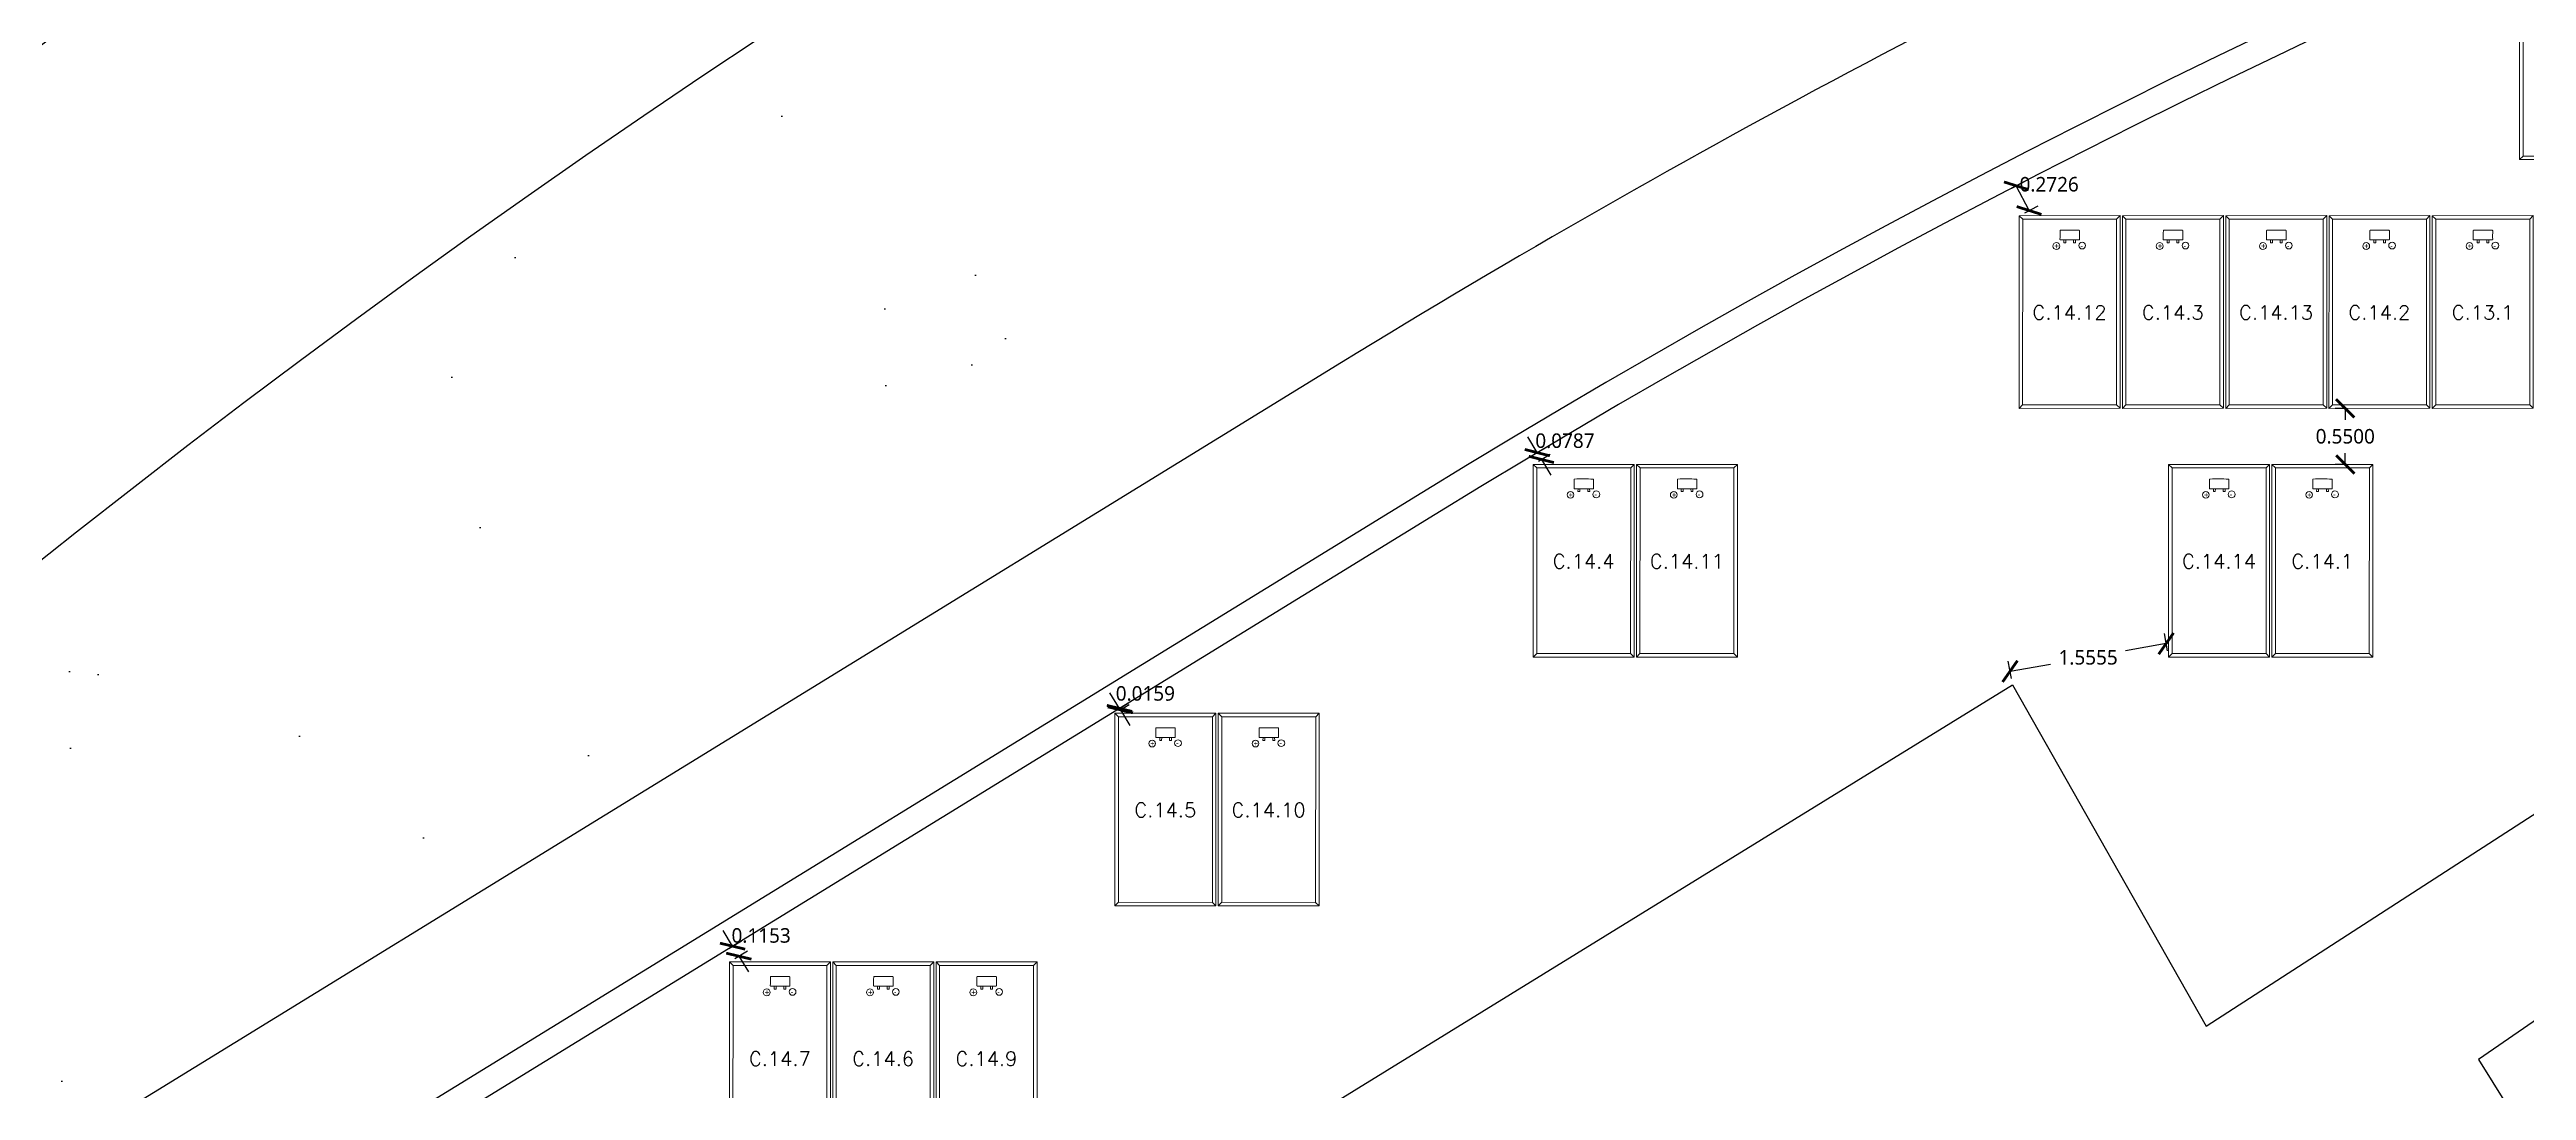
# Model space of a CAD drawing. Header units: metres. Extents: x 399 to 2240, y -1398 to 399.
# Drawn here: x 1910.48 to 1934.77, y -1201.81 to -1191.6 of the extents above; entities that cross this region are included whole.
import ezdxf

# ---------------------------------------------------------------- set-up
doc = ezdxf.new("R2010")
doc.units = ezdxf.units.M
doc.header["$MEASUREMENT"] = 0
doc.layers.get('0').update_dxf_attribs({"linetype": 'CONTINUOUS'})
doc.layers.get('Defpoints').update_dxf_attribs({"linetype": 'CONTINUOUS'})
for name, color, linetype in [('ARQUITETURA', 253, 'CONTINUOUS'), ('Cota', 10, 'CONTINUOUS'), ('MÓDULOS FV', 7, 'CONTINUOUS')]:
    doc.layers.add(name, color=color, linetype=linetype)
doc.layers.add('MOD_ALOCADOS_A', color=5, linetype='CONTINUOUS', lineweight=9)
doc.layers.add('MODULOS_PV', color=2, linetype='CONTINUOUS', lineweight=9)
doc.styles.add('R120-500', font='romans.shx', dxfattribs={"height": 1.5})
doc.styles.add('Verdana', font='ebrima.ttf', dxfattribs={"height": 0.142547})
doc.dimstyles.get("Standard").update_dxf_attribs({"dimtxt": 0.18, "dimasz": 0.18, "dimexe": 0.18, "dimexo": 0.0625, "dimgap": 0.09, "dimtad": 0, "dimtih": 1, "dimtoh": 1, "dimdec": 4, "dimzin": 0, "dimdsep": 46, "dimtxsty": 'Standard', "dimcen": 0.09, "dimadec": 0, "dimazin": 0, "dimtfac": 1, "dimtdec": 4, "dimtofl": 0, "dimtmove": 0, "dimatfit": 3, "dimfxl": 1, "dimtolj": 1, "dimtzin": 0, "dimarcsym": 0})
pattern_1 = [(350.62296, (1466.5355, -762.2295), (4.08992, 4.08927), [0, -4.56, 0, -5.1, 0, -4.875]), (320.623, (1466.5355, -762.2295), (9.808834, 1.91215), [0, -2.46, 0, -4.11, 0, -1.575]), (280.623, (1464.013, -759.536), (6.39856, -6.807323), [0, -1.5, 0, -5.4, 0, -7.05]), (270.623, (1464.013, -759.536), (8.08648, -4.78256), [0, -0.75, 0, -3.54, 0, -4.05])]

# ---------------------------------------------------------------- blocks, each defined once
blk = doc.blocks.new('modulo')
at = {"layer": 'MODULOS_PV', "color": 8}
for p, q in [((-0.751, 2.014), (-0.753, 2.063)), ((-1.381, 1.342), (-1.43, 1.34)), ((0.577, 0.769), (0.626, 0.771)), ((-0.053, 0.097), (-0.051, 0.048))]:
    blk.add_line(p, q, dxfattribs=at)
for points in [[(-1.43, 1.34), (-0.753, 2.063), (0.626, 0.771), (-0.051, 0.048)], [(-1.381, 1.342), (-0.751, 2.014), (0.577, 0.769), (-0.053, 0.097)]]:
    blk.add_lwpolyline(points, close=True, dxfattribs=at)
for points in [[(-0.956, 1.498), (-0.935, 1.478), (-0.922, 1.492), (-0.943, 1.512)], [(-0.878, 1.581), (-0.857, 1.562), (-0.87, 1.548), (-0.891, 1.567)]]:
    blk.add_lwpolyline(points, dxfattribs=at)
blk.add_circle((-0.793, 1.591), 0.0332, dxfattribs=at)
at = {"layer": 'MODULOS_PV', "color": 1}
blk.add_circle((-0.963, 1.403), 0.0332, dxfattribs=at)
at = {"layer": 'MODULOS_PV', "color": 8}
blk.add_open_spline([(-0.986, 1.473), (-1.006, 1.493), (-1.027, 1.512), (-1.048, 1.532), (-1.048, 1.532), (-1.049, 1.534), (-1.049, 1.536), (-1.048, 1.538), (-1.048, 1.539), (-1.007, 1.583), (-0.966, 1.627), (-0.925, 1.67), (-0.924, 1.671), (-0.922, 1.672), (-0.919, 1.672), (-0.918, 1.671), (-0.917, 1.671), (-0.897, 1.652), (-0.876, 1.632), (-0.855, 1.613), (-0.855, 1.612), (-0.854, 1.611), (-0.854, 1.608), (-0.855, 1.606), (-0.855, 1.605), (-0.896, 1.561), (-0.937, 1.518), (-0.978, 1.474), (-0.979, 1.473), (-0.981, 1.472), (-0.984, 1.472), (-0.985, 1.473), (-0.986, 1.473)], degree=3, knots=[0, 0, 0, 0, 1, 1, 1, 1.002534, 1.003925, 1.008052, 1.008052, 1.008052, 2.008052, 2.008052, 2.008052, 2.012179, 2.01357, 2.016104, 2.016104, 2.016104, 3.016104, 3.016104, 3.016104, 3.018638, 3.02003, 3.024156, 3.024156, 3.024156, 4.024156, 4.024156, 4.024156, 4.028283, 4.029675, 4.032208, 4.032208, 4.032208, 4.032208], dxfattribs=at)
at = {"layer": 'MODULOS_PV', "color": 8, "insert": (-0.827, 1.597), "char_height": 0.0572, "width": 0.10748, "attachment_point": 1, "rotation": 46.8722}
blk.add_mtext('-', dxfattribs=at)
at = {"layer": 'MODULOS_PV', "color": 1, "insert": (-0.997, 1.409), "char_height": 0.0572, "width": 0.10748, "attachment_point": 1, "rotation": 46.8722}
blk.add_mtext('+', dxfattribs=at)
blk = doc.blocks.new('_ArchTick')
at = {"color": 0, "linetype": 'ByBlock', "const_width": 0.15}
blk.add_lwpolyline([(-0.5, -0.5), (0.5, 0.5)], dxfattribs=at)
blk = doc.blocks.new('*D1139')
at = {"layer": 'Cota', "color": 0, "lineweight": -2, "transparency": 16777216}
for p, q in [((1933.008, -1195.119), (1932.897, -1195.119)), ((1932.997, -1195.119), (1932.997, -1195.23)), ((1932.997, -1195.669), (1932.997, -1195.557)), ((1933.008, -1195.669), (1932.897, -1195.669))]:
    blk.add_line(p, q, dxfattribs=at)
at = {"layer": 'Defpoints', "color": 0, "transparency": 16777216}
for p in [(1932.997, -1195.119), (1933.07, -1195.119), (1933.07, -1195.669)]:
    blk.add_point(p, dxfattribs=at)
at = {"layer": 'Cota', "color": 0, "lineweight": -2, "transparency": 16777216, "xscale": 0.18, "yscale": 0.18, "zscale": 0.18}
for p, rotation in [((1932.997, -1195.119), 90.00005878963735), ((1932.997, -1195.669), 270.0000587896374)]:
    blk.add_blockref('_ArchTick', p, dxfattribs=dict(at, rotation=rotation))
at = {"layer": 'Cota', "color": 0, "transparency": 16777216, "insert": (1932.997, -1195.394), "char_height": 0.1425, "attachment_point": 5, "style": 'Verdana'}
blk.add_mtext('\\A1;0.5500', dxfattribs=at)
blk = doc.blocks.new('*D1153')
at = {"layer": 'Cota', "color": 0, "lineweight": -2, "transparency": 16777216}
for p, q in [((1917.181, -1200.394), (1917.087, -1200.241)), ((1917.143, -1200.418), (1917.267, -1200.342)), ((1917.203, -1200.516), (1917.327, -1200.44)), ((1917.242, -1200.492), (1917.336, -1200.646))]:
    blk.add_line(p, q, dxfattribs=at)
at = {"layer": 'Defpoints', "color": 0, "transparency": 16777216}
for p in [(1917.09, -1200.45), (1917.181, -1200.394), (1917.15, -1200.549)]:
    blk.add_point(p, dxfattribs=at)
at = {"layer": 'Cota', "color": 0, "lineweight": -2, "transparency": 16777216, "xscale": 0.18, "yscale": 0.18, "zscale": 0.18}
for p, rotation in [((1917.181, -1200.394), 301.5740711334043), ((1917.242, -1200.492), 121.5740711334043)]:
    blk.add_blockref('_ArchTick', p, dxfattribs=dict(at, rotation=rotation))
at = {"layer": 'Cota', "color": 0, "transparency": 16777216, "insert": (1917.461, -1200.29), "char_height": 0.1425, "attachment_point": 5, "style": 'Verdana'}
blk.add_mtext('\\A1;0.1153', dxfattribs=at)
blk = doc.blocks.new('*D1154')
at = {"layer": 'Cota', "color": 0, "lineweight": -2, "transparency": 16777216}
for p, q in [((1920.975, -1198.062), (1920.881, -1197.909)), ((1920.975, -1198.062), (1921.06, -1198.01)), ((1920.984, -1198.076), (1921.069, -1198.024)), ((1920.984, -1198.076), (1921.078, -1198.229))]:
    blk.add_line(p, q, dxfattribs=at)
at = {"layer": 'Defpoints', "color": 0, "transparency": 16777216}
for p in [(1920.975, -1198.062), (1920.922, -1198.095), (1920.93, -1198.109)]:
    blk.add_point(p, dxfattribs=at)
at = {"layer": 'Cota', "color": 0, "lineweight": -2, "transparency": 16777216, "xscale": 0.18, "yscale": 0.18, "zscale": 0.18}
for p, rotation in [((1920.975, -1198.062), 301.5740711335777), ((1920.984, -1198.076), 121.5740711335777)]:
    blk.add_blockref('_ArchTick', p, dxfattribs=dict(at, rotation=rotation))
at = {"layer": 'Cota', "color": 0, "transparency": 16777216, "insert": (1921.229, -1197.916), "char_height": 0.1425, "attachment_point": 5, "style": 'Verdana'}
blk.add_mtext('\\A1;0.0159', dxfattribs=at)
blk = doc.blocks.new('*D1155')
at = {"layer": 'Cota', "color": 0, "lineweight": -2, "transparency": 16777216}
for p, q in [((1925.073, -1195.553), (1924.981, -1195.398)), ((1925.046, -1195.569), (1925.159, -1195.502)), ((1925.086, -1195.637), (1925.199, -1195.569)), ((1925.113, -1195.62), (1925.206, -1195.775))]:
    blk.add_line(p, q, dxfattribs=at)
at = {"layer": 'Defpoints', "color": 0, "transparency": 16777216}
for p in [(1924.992, -1195.601), (1925.073, -1195.553), (1925.033, -1195.669)]:
    blk.add_point(p, dxfattribs=at)
at = {"layer": 'Cota', "color": 0, "lineweight": -2, "transparency": 16777216, "xscale": 0.18, "yscale": 0.18, "zscale": 0.18}
for p, rotation in [((1925.073, -1195.553), 300.8896784508607), ((1925.113, -1195.62), 120.8896784508607)]:
    blk.add_blockref('_ArchTick', p, dxfattribs=dict(at, rotation=rotation))
at = {"layer": 'Cota', "color": 0, "transparency": 16777216, "insert": (1925.344, -1195.437), "char_height": 0.1425, "attachment_point": 5, "style": 'Verdana'}
blk.add_mtext('\\A1;0.0787', dxfattribs=at)
blk = doc.blocks.new('*D1156')
at = {"layer": 'Cota', "color": 0, "lineweight": -2, "transparency": 16777216}
for p, q in [((1929.728, -1192.958), (1929.859, -1192.89)), ((1929.896, -1193.178), (1929.771, -1192.936)), ((1929.854, -1193.2), (1929.985, -1193.131))]:
    blk.add_line(p, q, dxfattribs=at)
at = {"layer": 'Defpoints', "color": 0, "transparency": 16777216}
for p in [(1929.771, -1192.936), (1929.672, -1192.987), (1929.798, -1193.229)]:
    blk.add_point(p, dxfattribs=at)
at = {"layer": 'Cota', "color": 0, "lineweight": -2, "transparency": 16777216, "xscale": 0.18, "yscale": 0.18, "zscale": 0.18}
for p, rotation in [((1929.771, -1192.936), 117.4858739754989), ((1929.896, -1193.178), 297.4858739754989)]:
    blk.add_blockref('_ArchTick', p, dxfattribs=dict(at, rotation=rotation))
at = {"layer": 'Cota', "color": 0, "transparency": 16777216, "insert": (1930.093, -1192.922), "char_height": 0.1425, "attachment_point": 5, "style": 'Verdana'}
blk.add_mtext('\\A1;0.2726', dxfattribs=at)
blk = doc.blocks.new('*D1178')
at = {"layer": 'Cota', "color": 0, "lineweight": -2, "transparency": 16777216}
for p, q in [((1931.253, -1197.497), (1931.223, -1197.327)), ((1931.24, -1197.426), (1930.843, -1197.496)), ((1929.722, -1197.77), (1929.691, -1197.6)), ((1929.709, -1197.698), (1930.106, -1197.627))]:
    blk.add_line(p, q, dxfattribs=at)
at = {"layer": 'Defpoints', "color": 0, "transparency": 16777216}
for p in [(1931.264, -1197.559), (1929.709, -1197.698), (1929.733, -1197.831)]:
    blk.add_point(p, dxfattribs=at)
at = {"layer": 'Cota', "color": 0, "lineweight": -2, "transparency": 16777216, "xscale": 0.18, "yscale": 0.18, "zscale": 0.18}
for p, rotation in [((1931.24, -1197.426), 10.08493569299728), ((1929.709, -1197.698), 190.0849356929973)]:
    blk.add_blockref('_ArchTick', p, dxfattribs=dict(at, rotation=rotation))
at = {"layer": 'Cota', "color": 0, "transparency": 16777216, "insert": (1930.475, -1197.562), "char_height": 0.1425, "attachment_point": 5, "style": 'Verdana'}
blk.add_mtext('\\A1;1.5555', dxfattribs=at)

msp = doc.modelspace()

# ---------------------------------------------------------------- hatches: boundary and pattern name
at = {"layer": 'ARQUITETURA'}
h = msp.add_hatch(dxfattribs=at)
h.set_pattern_fill('AR-SAND', color=116, scale=3, angle=-46.87704, style=0)
h.set_pattern_definition(pattern_1)
h.paths.add_polyline_path([(1968.9397, -1175.47667), (1969.02601, -1177.39605), (1972.99156, -1177.31443), (1980.86358, -1177.77619), (1990.30695, -1179.19009), (2001.35222, -1181.25851), (2001.722, -1179.29655), (1989.31795, -1176.97012), (1984.28414, -1176.06464), (1972.70691, -1175.34477)])
h.paths.add_polyline_path([(1965.02855, -1177.54241), (1964.94195, -1175.61665), (1962.44622, -1175.70403), (1953.48839, -1176.94111), (1938.94793, -1180.81781), (1927.11067, -1185.95896), (1914.8088, -1193.36291), (1907.47218, -1199.04206), (1908.83813, -1200.50058), (1915.41236, -1195.32092), (1922.39233, -1190.74792), (1929.65232, -1186.84424), (1937.161, -1183.60241), (1948.06103, -1180.16918), (1955.43574, -1178.62757)])
h = msp.add_hatch(dxfattribs=at)
h.set_pattern_fill('AR-SAND', color=116, scale=3, angle=-46.87704, style=0)
h.set_pattern_definition(pattern_1)
edge = h.paths.add_edge_path()
edge.add_arc((1971.32536, -1273.04993), 92, 93.8204068, 111.9076302)
edge.add_line((1936.99912, -1187.69356), (1937.55879, -1189.08524))
edge.add_arc((1971.32536, -1273.04993), 90.5, 111.9076302, 114.2035396)
edge.add_line((1934.22223, -1190.50535), (1933.60764, -1189.13704))
edge.add_arc((1971.32536, -1273.04993), 92, 114.2032815, 121.5740711)
edge.add_line((1923.15412, -1194.66924), (1910.16167, -1202.65415))
edge.add_line((1910.16167, -1202.65415), (1908.83813, -1200.50058))
edge.add_arc((1971.32536, -1273.04993), 95.75, 93.7716139, 130.738536, ccw=False)
edge.add_line((1965.02697, -1177.5073), (1965.19547, -1181.25437))
edge = h.paths.add_edge_path()
edge.add_arc((1971.32536, -1273.04993), 92, 79.3932378, 91.3290897)
edge.add_line((1969.19143, -1181.07468), (1969.02293, -1177.32761))
edge.add_arc((1971.32536, -1273.04993), 95.75, 79.3932378, 91.3778825, ccw=False)
edge.add_line((1988.94981, -1178.93595), (2001.35222, -1181.25851))
edge.add_line((2001.35222, -1181.25851), (2013.60856, -1210.0728))
edge.add_line((2013.60856, -1210.0728), (1999.37331, -1207.29136))
edge.add_line((1999.37331, -1207.29136), (1985.93382, -1214.28905))
edge.add_line((1985.93382, -1214.28905), (1979.21913, -1214.59099))
edge.add_line((1979.21913, -1214.59099), (1980.33647, -1202.62408))
edge.add_arc((1971.32536, -1273.04993), 71, 79.3932378, 82.708528, ccw=False)
edge.add_line((1984.39414, -1203.26306), (1999.54116, -1206.0996))
edge.add_arc((2068.68338, -1199.20868), 69.48476, 169.3932378, 185.6914692, ccw=False)
edge.add_line((2000.38586, -1186.41881), (1987.98346, -1184.09624))
edge.add_line((1987.98346, -1184.09624), (1988.25956, -1182.62187))

# ---------------------------------------------------------------- linework, layer by layer
for p, q in [((1923.15412, -1194.66924), (1910.16167, -1202.65415)), ((1923.93953, -1195.94719), (1910.94707, -1203.93209)), ((1924.07043, -1196.16018), (1911.29097, -1204.01418))]:
    msp.add_line(p, q, dxfattribs=at)
msp.add_lwpolyline([(1920.64536, -1205.67264), (1923.16242, -1204.23244), (1922.06892, -1202.5544), (1929.73251, -1197.8311), (1931.63438, -1201.17834), (1936.8066, -1197.83513), (1937.7085, -1199.15695), (1934.30456, -1201.50513), (1935.52007, -1203.45851), (1932.82047, -1205.26819), (1931.86417, -1203.67321), (1922.71813, -1208.86818)], close=True, dxfattribs=at)
for centre, radius, start, end in [((1971.07384, -1272.66283), 101.28642, 104.9261452, 130.9148099), ((1971.32536, -1273.04993), 97.75, 79.3932378, 130.738536), ((1971.32536, -1273.04993), 90.5, 79.3932378, 121.5740711), ((1971.32536, -1273.04993), 90.25, 79.3932378, 121.5740711), ((1971.32536, -1273.04993), 92, 114.2032815, 121.5740711), ((1971.32536, -1273.04993), 72.75, 79.3932378, 121.5740711), ((1971.32536, -1273.04993), 72.5, 79.3932378, 121.5740711)]:
    msp.add_arc(centre, radius, start, end, dxfattribs=at)

# ---------------------------------------------------------------- block references
at = {"layer": 'MÓDULOS FV', "rotation": 313.12783086684}
for p in [(1934.70693, -1192.74872), (1929.79808, -1195.18872), (1930.81108, -1195.18872), (1931.82408, -1195.18872), (1932.83708, -1195.18872), (1933.85008, -1195.18872), (1934.86308, -1195.18872), (1925.0326, -1197.62872), (1926.0456, -1197.62872), (1931.26396, -1197.62872), (1932.27696, -1197.62872), (1920.93032, -1200.06872), (1921.94332, -1200.06872), (1917.14996, -1202.50872), (1918.16296, -1202.50872), (1919.17596, -1202.50872)]:
    msp.add_blockref('modulo', p, dxfattribs=at)

# ---------------------------------------------------------------- texts
at = {"layer": 'MOD_ALOCADOS_A', "color": 6, "char_height": 0.14, "attachment_point": 5, "style": 'R120-500'}
for s, insert in [('C.14.12', (1930.2925, -1194.17848)), ('C.14.3', (1931.3055, -1194.17848)), ('C.14.13', (1932.3185, -1194.17848)), ('C.14.2', (1933.3315, -1194.17848)), ('C.14.4', (1925.52702, -1196.61849)), ('C.14.11', (1926.54002, -1196.61848)), ('C.14.14', (1931.75838, -1196.61848)), ('C.14.1', (1932.77139, -1196.61848)), ('C.14.5', (1921.42474, -1199.05848)), ('C.14.10', (1922.43774, -1199.05848)), ('C.14.7', (1917.64438, -1201.49848)), ('C.14.6', (1918.65738, -1201.49848)), ('C.14.9', (1919.67038, -1201.49848))]:
    msp.add_mtext_dynamic_manual_height_columns(s, width=0.992, gutter_width=7.5, heights=[0], dxfattribs=dict(at, insert=insert))
at = {"layer": 'MOD_ALOCADOS_A', "color": 4, "insert": (1934.3445, -1194.17847), "char_height": 0.14, "attachment_point": 5, "style": 'R120-500'}
msp.add_mtext_dynamic_manual_height_columns('C.13.1', width=0.992, gutter_width=7.5, heights=[0], dxfattribs=at)

# ---------------------------------------------------------------- dimensions: what is measured, and where the dimension line sits
at = {"layer": 'Cota', "color": 1}
for p1, p2, distance, picture, middle in [((1929.79808, -1193.22872), (1929.67229, -1192.98693), -0.11076, '*D1156', (1930.09285, -1192.92174)), ((1933.07011, -1195.66872), (1933.07011, -1195.11872), 0.07312, '*D1139', (1932.99699, -1195.39372)), ((1925.0326, -1195.66872), (1924.99222, -1195.60122), -0.09413, '*D1155', (1925.34412, -1195.43652)), ((1931.26396, -1197.55872), (1929.73251, -1197.8311), -0.13504, '*D1178', (1930.47459, -1197.56195)), ((1920.93032, -1198.10872), (1920.92198, -1198.09515), -0.06259, '*D1154', (1921.22928, -1197.91564)), ((1917.14995, -1200.54872), (1917.08957, -1200.45047), -0.10772, '*D1153', (1917.46134, -1200.28967))]:
    dim = msp.add_aligned_dim(p1=p1, p2=p2, distance=distance, dimstyle='Standard', override={"dimtxt": 0.142547, "dimexe": 0.1, "dimtxsty": 'Verdana', "dimblk": 'ArchTick', "dimadec": 3, "dimtmove": 2}, dxfattribs=at)
    dim.commit()
    dim.dimension.update_dxf_attribs({"geometry": picture, "text_midpoint": middle})

doc.saveas('drawing.dxf')
